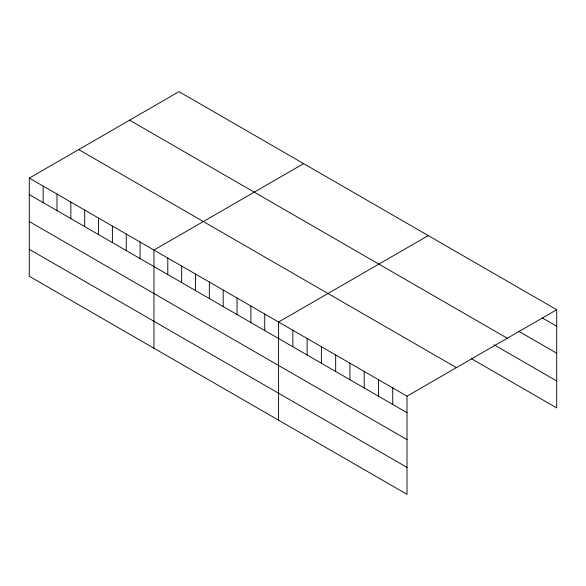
<?xml version="1.0" encoding="UTF-8"?>
<svg xmlns="http://www.w3.org/2000/svg" width="586" height="586" viewBox="0 0 586 586"><rect width="100%" height="100%" fill="white"/><g stroke="black" fill="none" stroke-linecap="round" stroke-linejoin="round"><path stroke-width="0.88" d="M29.3 178.093L407.006 396.158L407.006 494.335L29.3 276.262L29.3 178.093L178.994 91.665L556.7 309.738L556.7 407.907L471.085 358.478M303.636 163.633L153.942 250.054L153.942 348.223M428.278 235.594L278.584 322.014L278.584 420.191M407.006 396.158L556.7 309.738M542.431 318.015L556.7 326.248M518.647 331.229L556.7 353.197M129.594 120.189L507.3 338.254M494.079 344.802L556.7 380.959M78.7 149.577L456.406 367.642M29.3 194.603L407.006 412.676M29.3 221.552L407.006 439.617M29.3 249.314L407.006 467.386M392.737 387.925L392.737 404.435M378.468 379.684L378.468 396.195M364.199 371.443L364.199 387.961M349.93 363.21L349.93 379.721M335.661 354.97L335.661 371.48M321.392 346.729L321.392 363.247M307.123 338.496L307.123 355.006M292.853 330.255L292.853 346.765M264.74 314.023L264.74 330.533M250.889 306.024L250.889 322.542M237.037 298.032L237.037 314.543M223.193 290.033L223.193 306.551M209.341 282.042L209.341 298.552M195.49 274.043L195.49 290.553M181.645 266.044L181.645 282.562M167.794 258.052L167.794 274.563M140.091 242.062L140.091 258.572M126.246 234.063L126.246 250.574M112.395 226.064L112.395 242.582M98.543 218.073L98.543 234.583M84.699 210.074L84.699 226.592M70.847 202.082L70.847 218.593M56.996 194.083L56.996 210.601M43.152 186.092L43.152 202.602"/></g></svg>
